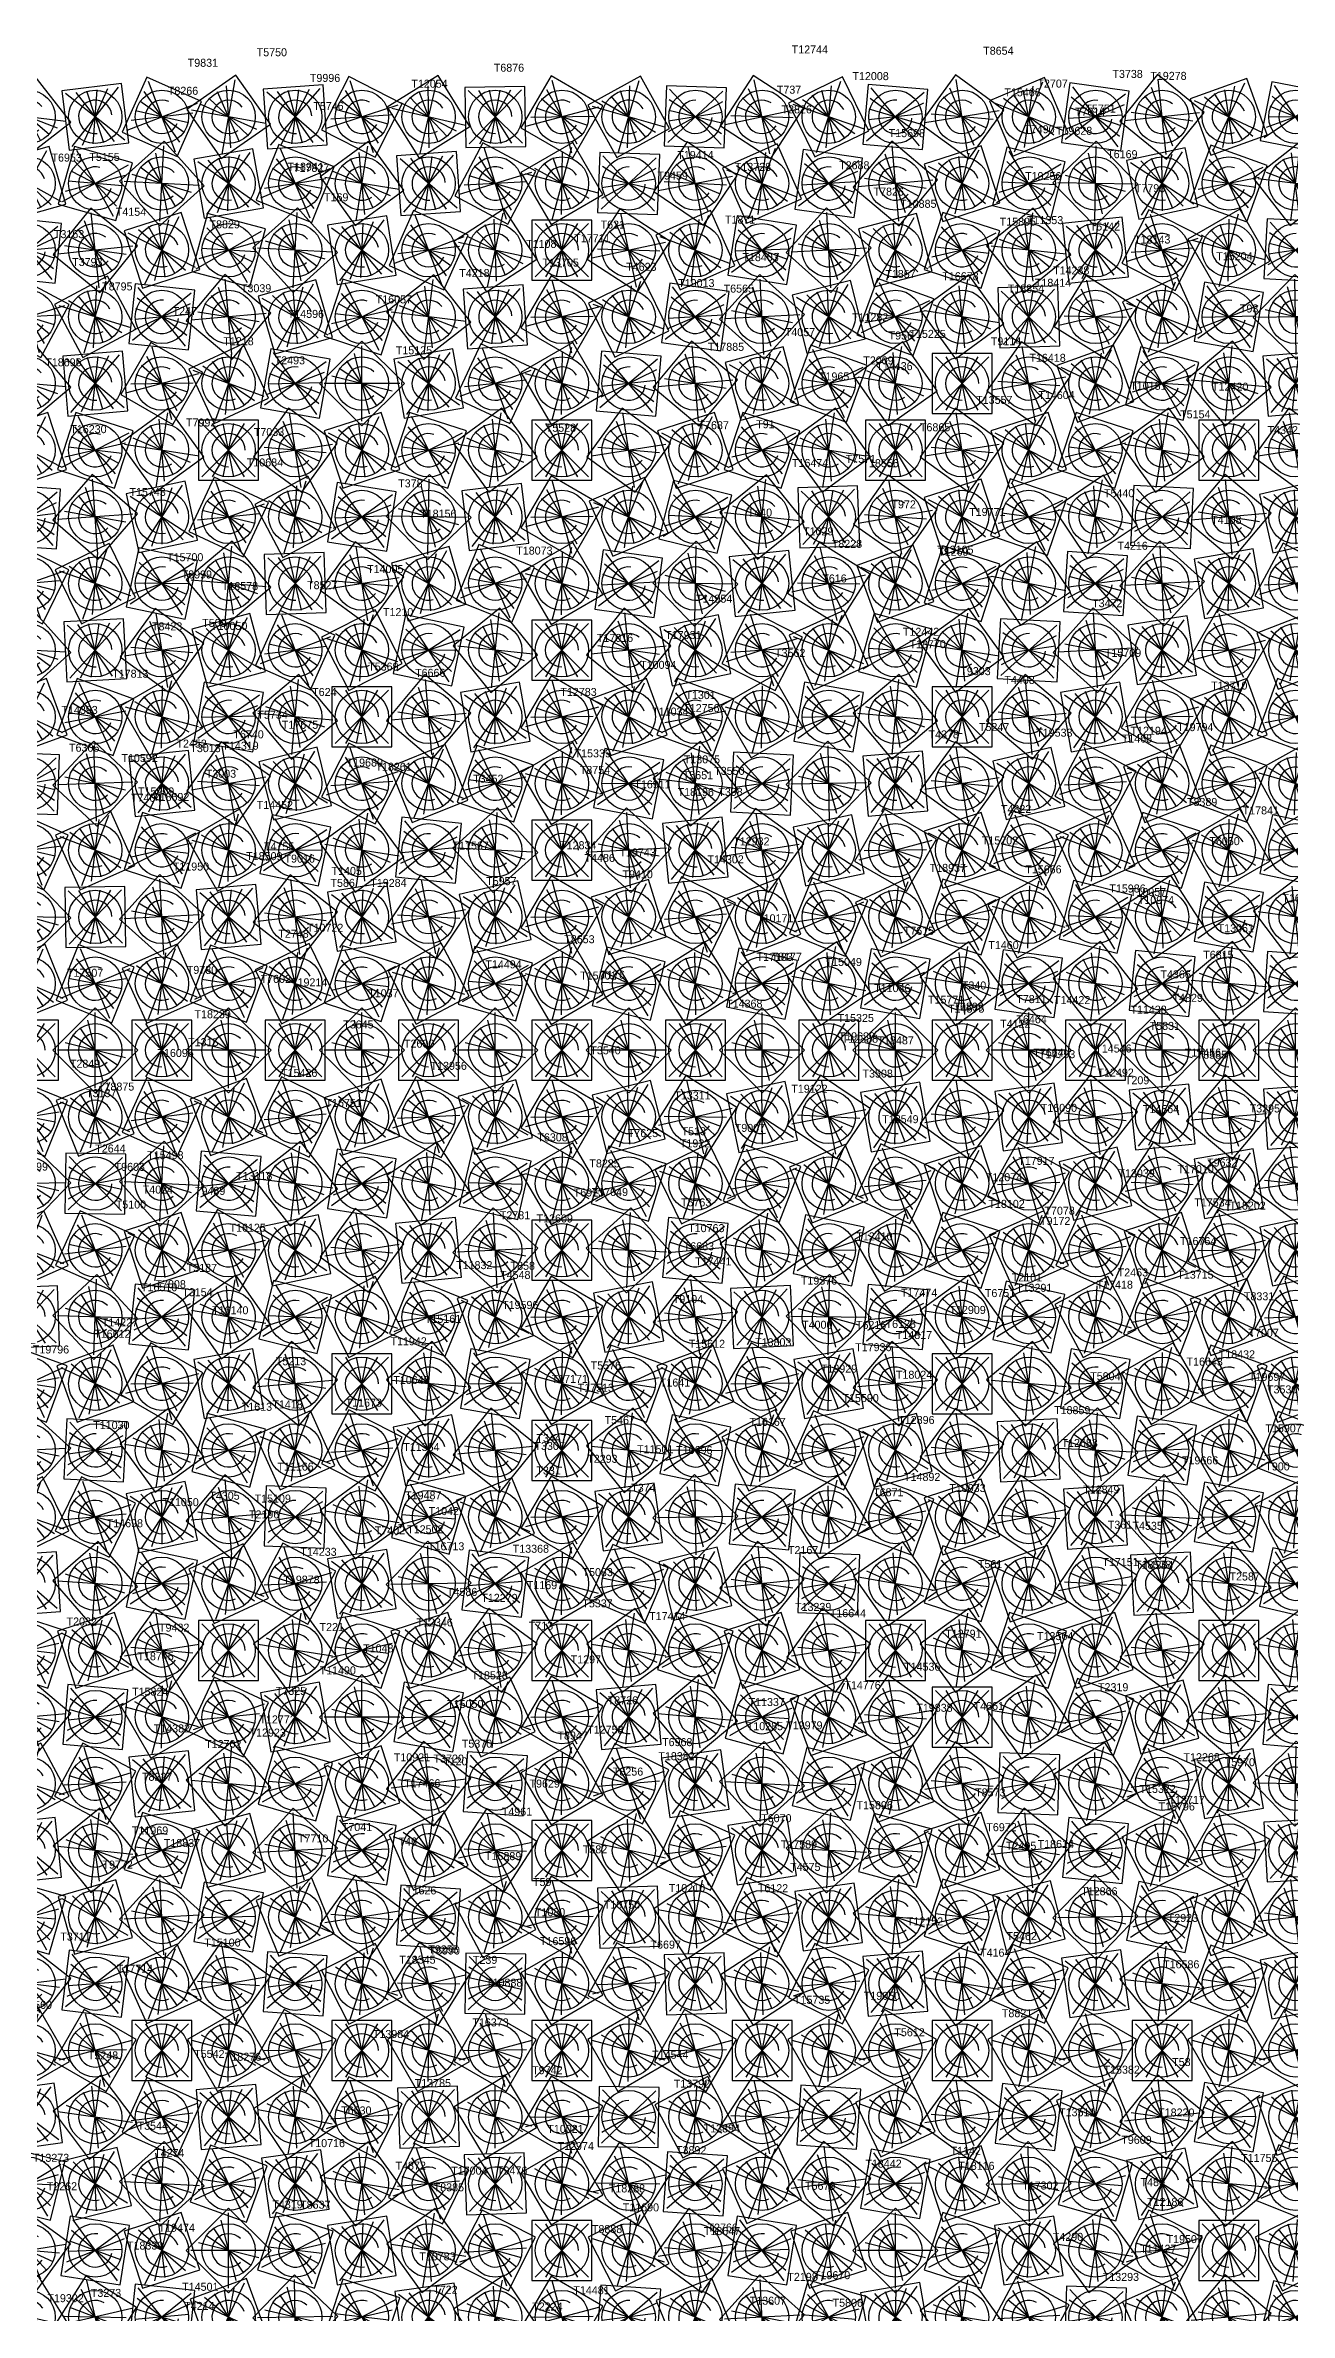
# Model space of a CAD drawing. Header units: metres. Extents: x -45 to 15052, y -45 to 15012.
# Drawn here: x 11225 to 13091, y 11607 to 15007 of the extents above; entities that cross this region are included whole.
import ezdxf

# ---------------------------------------------------------------- set-up
doc = ezdxf.new("R2010")
doc.units = ezdxf.units.M
for name, color, linetype in [('L0', 1, 'Continuous'), ('L1', 2, 'Continuous'), ('L10', 4, 'Continuous'), ('L11', 5, 'Continuous'), ('L2', 3, 'Continuous'), ('L3', 4, 'Continuous'), ('L4', 5, 'Continuous'), ('L5', 6, 'Continuous'), ('L6', 7, 'Continuous'), ('L7', 1, 'Continuous'), ('L8', 2, 'Continuous'), ('L9', 3, 'Continuous')]:
    doc.layers.add(name, color=color, linetype=linetype)

# ---------------------------------------------------------------- blocks, each defined once
blk = doc.blocks.new('CELL')
for p, q in [((-40, -40), (40, 40)), ((40, -40), (-40, 40)), ((-24, -40), (24, 40)), ((24, -40), (-24, 40)), ((-8, -40), (8, 40)), ((8, -40), (-8, 40))]:
    blk.add_line(p, q)
blk.add_lwpolyline([(-45, -45), (45, -45), (45, 45), (-45, 45)], close=True)
blk.add_circle((0, 0), 40)
blk.add_arc((0, 0), 25, 0, 270)

msp = doc.modelspace()

# ---------------------------------------------------------------- block references
at = {"layer": 'L0'}
for p, rotation in [((11500, 14900), 35), ((12700, 14900), 23), ((12800, 14800), 43.99999999999999), ((11600, 14800), 68), ((12900, 14700), 63), ((11700, 14700), 9), ((11800, 14600), 38), ((13000, 14600), 80), ((11900, 14500), 65), ((13100, 14500), 5), ((12100, 14300), 23), ((12200, 14200), 43.99999999999999), ((12300, 14100), 63), ((11200, 14000), 20), ((12400, 14000), 80), ((11300, 13900), 47), ((12500, 13900), 5), ((11400, 13800), 72), ((12600, 13800), 18), ((11500, 13700), 5), ((12700, 13700), 29), ((11600, 13600), 26), ((12800, 13600), 38), ((11700, 13500), 45), ((12900, 13500), 45), ((11800, 13400), 62), ((13000, 13400), 50), ((11900, 13300), 77.00000000000001), ((13100, 13300), 53), ((12100, 13100), 11), ((12200, 13000), 20), ((12300, 12900), 27), ((11200, 12800), 26), ((12400, 12800), 32), ((11300, 12700), 41), ((12500, 12700), 35), ((11400, 12600), 54), ((12600, 12600), 36), ((11500, 12500), 65), ((12700, 12500), 35), ((11600, 12400), 74), ((12800, 12400), 32), ((11700, 12300), 81), ((12900, 12300), 27), ((11800, 12200), 86.00000000000001), ((13000, 12200), 20), ((11900, 12100), 89), ((13100, 12100), 11), ((12100, 11900), 89), ((12200, 11800), 86.00000000000001), ((12300, 11700), 81), ((11200, 11600), 32), ((12400, 11600), 74)]:
    msp.add_blockref('CELL', p, dxfattribs=dict(at, rotation=rotation))
for p in [(12000, 14400), (12000, 13200), (12000, 12000)]:
    msp.add_blockref('CELL', p, dxfattribs=at)
at = {"layer": 'L1'}
for p, rotation in [((11600, 14900), 4), ((12800, 14900), 82), ((11700, 14800), 36), ((12900, 14800), 12), ((11800, 14700), 66), ((13000, 14700), 30), ((13100, 14600), 46), ((11900, 14600), 4), ((12000, 14500), 30), ((12100, 14400), 54), ((12200, 14300), 76), ((12300, 14200), 6), ((11200, 14100), 42), ((12400, 14100), 24), ((11300, 14000), 70), ((12500, 14000), 40), ((11400, 13900), 6), ((12600, 13900), 54), ((11500, 13800), 30), ((12700, 13800), 66), ((11600, 13700), 52.00000000000001), ((12800, 13700), 76), ((11700, 13600), 72), ((12900, 13600), 84), ((11900, 13400), 16), ((13100, 13400), 4), ((12000, 13300), 30), ((12100, 13200), 42), ((12200, 13100), 52.00000000000001), ((12300, 13000), 59.99999999999999), ((11200, 12900), 48), ((12400, 12900), 66), ((11300, 12800), 64), ((12500, 12800), 70), ((11400, 12700), 78), ((12600, 12700), 72), ((12700, 12600), 72), ((11600, 12500), 10), ((12800, 12500), 70), ((11700, 12400), 18), ((12900, 12400), 66), ((11800, 12300), 24), ((13000, 12300), 59.99999999999999), ((11900, 12200), 28), ((13100, 12200), 52.00000000000001), ((12000, 12100), 30), ((12100, 12000), 30), ((12200, 11900), 28), ((12300, 11800), 24), ((11200, 11700), 54), ((12400, 11700), 18), ((11300, 11600), 58), ((12500, 11600), 10)]:
    msp.add_blockref('CELL', p, dxfattribs=dict(at, rotation=rotation))
for p in [(11800, 13500), (13000, 13500), (11500, 12600)]:
    msp.add_blockref('CELL', p, dxfattribs=at)
at = {"layer": 'L10'}
for p, rotation in [((11300, 14900), 7), ((12500, 14900), 85), ((11400, 14800), 42), ((12600, 14800), 18), ((12700, 14700), 39), ((11500, 14700), 75.00000000000001), ((12800, 14600), 58), ((11600, 14600), 16), ((11700, 14500), 45), ((12900, 14500), 75.00000000000001), ((11800, 14400), 72), ((13100, 14300), 13), ((11900, 14300), 7), ((12000, 14200), 30), ((12100, 14100), 51), ((12200, 14000), 70), ((12300, 13900), 87), ((11200, 13800), 66), ((12400, 13800), 12), ((11300, 13700), 1), ((12500, 13700), 25), ((11400, 13600), 24), ((12600, 13600), 36), ((11500, 13500), 45), ((12700, 13500), 45), ((11600, 13400), 64), ((12800, 13400), 52.00000000000001), ((11700, 13300), 81), ((12900, 13300), 57.00000000000001), ((11800, 13200), 6), ((13000, 13200), 59.99999999999999), ((13100, 13100), 61), ((11900, 13100), 19), ((12000, 13000), 30), ((12100, 12900), 39), ((12200, 12800), 46), ((12300, 12700), 51), ((11200, 12600), 72), ((12400, 12600), 54), ((11300, 12500), 85), ((12500, 12500), 55), ((11400, 12400), 6), ((12600, 12400), 54), ((11500, 12300), 15), ((12700, 12300), 51), ((11600, 12200), 22), ((12800, 12200), 46), ((11700, 12100), 27), ((12900, 12100), 39), ((11800, 12000), 30), ((13000, 12000), 30), ((11900, 11900), 31), ((13100, 11900), 19), ((12000, 11800), 30), ((12100, 11700), 27), ((12200, 11600), 22)]:
    msp.add_blockref('CELL', p, dxfattribs=dict(at, rotation=rotation))
msp.add_blockref('CELL', (13000, 14400), dxfattribs=at)
at = {"layer": 'L11'}
for p, rotation in [((12600, 14900), 54), ((11400, 14900), 66), ((11500, 14800), 10), ((12700, 14800), 76), ((11600, 14700), 42), ((12800, 14700), 6), ((11700, 14600), 72), ((12900, 14600), 24), ((13000, 14500), 40), ((11800, 14500), 10), ((11900, 14400), 36), ((13100, 14400), 54), ((12000, 14300), 59.99999999999999), ((12100, 14200), 82), ((12200, 14100), 12), ((12300, 14000), 30), ((11200, 13900), 87.99999999999999), ((12400, 13900), 46), ((11300, 13800), 24), ((12500, 13800), 59.99999999999999), ((11400, 13700), 48), ((12600, 13700), 72), ((11500, 13600), 70), ((12700, 13600), 82), ((11700, 13400), 18), ((12900, 13400), 6), ((11800, 13300), 34), ((13000, 13300), 10), ((11900, 13200), 48), ((13100, 13200), 12), ((12000, 13100), 59.99999999999999), ((12100, 13000), 70), ((12200, 12900), 78), ((12300, 12800), 84), ((11200, 12700), 4), ((12400, 12700), 87.99999999999999), ((11300, 12600), 18), ((11400, 12500), 30), ((11500, 12400), 40), ((12700, 12400), 87.99999999999999), ((11600, 12300), 48), ((12800, 12300), 84), ((11700, 12200), 54), ((12900, 12200), 78), ((11800, 12100), 58), ((13000, 12100), 70), ((11900, 12000), 59.99999999999999), ((13100, 12000), 59.99999999999999), ((12000, 11900), 59.99999999999999), ((12100, 11800), 58), ((12200, 11700), 54), ((12300, 11600), 48)]:
    msp.add_blockref('CELL', p, dxfattribs=dict(at, rotation=rotation))
for p in [(11600, 13500), (12800, 13500), (12500, 12600), (12600, 12500)]:
    msp.add_blockref('CELL', p, dxfattribs=at)
at = {"layer": 'L2'}
for p, rotation in [((12900, 14900), 51), ((11700, 14900), 63), ((11800, 14800), 4), ((13000, 14800), 70), ((11900, 14700), 33), ((13100, 14700), 87), ((12000, 14600), 59.99999999999999), ((12100, 14500), 85), ((12200, 14400), 18), ((12300, 14300), 39), ((11200, 14200), 64), ((12400, 14200), 58), ((11300, 14100), 3), ((12500, 14100), 75.00000000000001), ((11400, 14000), 30), ((11500, 13900), 55), ((12700, 13900), 13), ((11600, 13800), 78), ((12800, 13800), 24), ((11700, 13700), 9), ((12900, 13700), 33), ((11800, 13600), 28), ((13000, 13600), 40), ((11900, 13500), 45), ((13100, 13500), 45), ((12000, 13400), 59.99999999999999), ((12100, 13300), 73), ((12200, 13200), 84), ((12300, 13100), 3), ((11200, 13000), 70), ((12400, 13000), 10), ((11300, 12900), 87), ((12500, 12900), 15), ((12600, 12800), 18), ((11400, 12800), 12), ((11500, 12700), 25), ((12700, 12700), 19), ((11600, 12600), 36), ((12800, 12600), 18), ((11700, 12500), 45), ((12900, 12500), 15), ((11800, 12400), 52.00000000000001), ((13000, 12400), 10), ((11900, 12300), 57.00000000000001), ((13100, 12300), 3), ((12000, 12200), 59.99999999999999), ((12100, 12100), 61), ((12200, 12000), 59.99999999999999), ((12300, 11900), 57.00000000000001), ((11200, 11800), 76), ((12400, 11800), 52.00000000000001), ((11300, 11700), 81), ((12500, 11700), 45), ((11400, 11600), 84), ((12600, 11600), 36)]:
    msp.add_blockref('CELL', p, dxfattribs=dict(at, rotation=rotation))
msp.add_blockref('CELL', (12600, 14000), dxfattribs=at)
at = {"layer": 'L3'}
for p, rotation in [((11800, 14900), 32), ((13000, 14900), 20), ((11900, 14800), 62), ((13100, 14800), 38), ((12100, 14600), 26), ((12200, 14500), 50), ((12300, 14400), 72), ((11200, 14300), 86.00000000000001), ((12400, 14300), 2), ((11300, 14200), 26), ((12500, 14200), 20), ((11400, 14100), 54), ((12600, 14100), 36), ((11500, 14000), 80), ((12700, 14000), 50), ((11600, 13900), 14), ((12800, 13900), 62), ((11700, 13800), 36), ((12900, 13800), 72), ((11800, 13700), 56), ((13000, 13700), 80), ((11900, 13600), 74), ((13100, 13600), 86.00000000000001), ((12100, 13400), 14), ((12200, 13300), 26), ((12300, 13200), 36), ((12400, 13100), 43.99999999999999), ((11200, 13100), 2), ((12500, 13000), 50), ((11300, 13000), 20), ((11400, 12900), 36), ((12600, 12900), 54), ((11500, 12800), 50), ((12700, 12800), 56), ((11600, 12700), 62), ((12800, 12700), 56), ((11700, 12600), 72), ((12900, 12600), 54), ((11800, 12500), 80), ((13000, 12500), 50), ((11900, 12400), 86.00000000000001), ((13100, 12400), 43.99999999999999), ((12100, 12200), 2), ((12200, 12100), 2), ((11200, 11900), 8), ((12400, 11900), 86.00000000000001), ((11300, 11800), 14), ((12500, 11800), 80), ((11400, 11700), 18), ((12600, 11700), 72), ((11500, 11600), 20), ((12700, 11600), 62)]:
    msp.add_blockref('CELL', p, dxfattribs=dict(at, rotation=rotation))
for p in [(12000, 14700), (12000, 13500), (12000, 12300), (12300, 12000)]:
    msp.add_blockref('CELL', p, dxfattribs=at)
at = {"layer": 'L4'}
for p, rotation in [((11900, 14900), 1), ((13100, 14900), 79), ((12000, 14800), 30), ((12100, 14700), 57.00000000000001), ((12200, 14600), 82), ((12300, 14500), 15), ((11200, 14400), 18), ((12400, 14400), 36), ((11300, 14300), 49), ((12500, 14300), 55), ((11400, 14200), 78), ((12600, 14200), 72), ((11500, 14100), 15), ((12700, 14100), 87), ((11600, 14000), 40), ((12800, 14000), 10), ((11700, 13900), 63), ((12900, 13900), 21), ((11800, 13800), 84), ((13000, 13800), 30), ((11900, 13700), 13), ((13100, 13700), 37), ((12000, 13600), 30), ((12100, 13500), 45), ((12200, 13400), 58), ((12300, 13300), 68.99999999999999), ((11200, 13200), 24), ((12400, 13200), 78), ((11300, 13100), 43.00000000000001), ((12500, 13100), 85), ((11400, 13000), 59.99999999999999), ((11500, 12900), 75.00000000000001), ((12700, 12900), 3), ((11600, 12800), 87.99999999999999), ((12800, 12800), 4), ((11700, 12700), 9), ((12900, 12700), 3), ((11800, 12600), 18), ((11900, 12500), 25), ((13100, 12500), 85), ((12000, 12400), 30), ((12100, 12300), 33), ((12200, 12200), 34), ((12300, 12100), 33), ((11200, 12000), 30), ((12400, 12000), 30), ((11300, 11900), 37), ((12500, 11900), 25), ((11400, 11800), 42), ((12600, 11800), 18), ((11500, 11700), 45), ((12700, 11700), 9), ((11600, 11600), 46), ((12800, 11600), 87.99999999999999)]:
    msp.add_blockref('CELL', p, dxfattribs=dict(at, rotation=rotation))
for p in [(12600, 13000), (13000, 12600)]:
    msp.add_blockref('CELL', p, dxfattribs=at)
at = {"layer": 'L5'}
for p, rotation in [((12000, 14900), 59.99999999999999), ((12100, 14800), 87.99999999999999), ((12200, 14700), 24), ((12300, 14600), 48), ((11200, 14500), 40), ((12400, 14500), 70), ((11300, 14400), 72), ((11400, 14300), 12), ((12600, 14300), 18), ((11500, 14200), 40), ((12700, 14200), 34), ((11600, 14100), 66), ((12800, 14100), 48), ((12900, 14000), 59.99999999999999), ((11800, 13900), 22), ((13000, 13900), 70), ((11900, 13800), 42), ((13100, 13800), 78), ((12000, 13700), 59.99999999999999), ((12100, 13600), 76), ((12300, 13400), 12), ((11200, 13300), 46), ((12400, 13300), 22), ((11300, 13200), 66), ((12500, 13200), 30), ((12600, 13100), 36), ((11400, 13100), 84), ((12700, 13000), 40), ((11500, 13000), 10), ((11600, 12900), 24), ((12800, 12900), 42), ((11700, 12800), 36), ((12900, 12800), 42), ((11800, 12700), 46), ((13000, 12700), 40), ((11900, 12600), 54), ((13100, 12600), 36), ((12000, 12500), 59.99999999999999), ((12100, 12400), 64), ((12200, 12300), 66), ((12300, 12200), 66), ((11200, 12100), 52.00000000000001), ((12400, 12100), 64), ((11300, 12000), 59.99999999999999), ((12500, 12000), 59.99999999999999), ((11400, 11900), 66), ((12600, 11900), 54), ((11500, 11800), 70), ((12700, 11800), 46), ((11600, 11700), 72), ((12800, 11700), 36), ((11700, 11600), 72), ((12900, 11600), 24)]:
    msp.add_blockref('CELL', p, dxfattribs=dict(at, rotation=rotation))
for p in [(12500, 14400), (11700, 14000), (12200, 13500)]:
    msp.add_blockref('CELL', p, dxfattribs=at)
at = {"layer": 'L6'}
for p, rotation in [((12100, 14900), 29), ((12200, 14800), 56), ((12300, 14700), 81), ((11200, 14600), 62), ((12400, 14600), 14), ((12500, 14500), 35), ((11300, 14500), 5), ((11400, 14400), 36), ((12600, 14400), 54), ((11500, 14300), 65), ((12700, 14300), 71), ((11600, 14200), 2), ((12800, 14200), 86.00000000000001), ((11700, 14100), 27), ((12900, 14100), 9), ((11800, 14000), 50), ((13000, 14000), 20), ((11900, 13900), 71), ((13100, 13900), 29), ((12100, 13700), 17), ((12200, 13600), 32), ((12300, 13500), 45), ((11200, 13400), 68), ((12400, 13400), 56), ((11300, 13300), 89), ((12500, 13300), 65), ((11400, 13200), 18), ((12600, 13200), 72), ((11500, 13100), 35), ((12700, 13100), 77.00000000000001), ((11600, 13000), 50), ((12800, 13000), 80), ((11700, 12900), 63), ((12900, 12900), 81), ((11800, 12800), 74), ((13000, 12800), 80), ((13100, 12700), 77.00000000000001), ((11900, 12700), 83.00000000000001), ((12100, 12500), 5), ((12200, 12400), 8), ((12300, 12300), 9), ((11200, 12200), 74), ((12400, 12200), 8), ((11300, 12100), 83.00000000000001), ((12500, 12100), 5), ((11500, 11900), 5), ((12700, 11900), 83.00000000000001), ((11600, 11800), 8), ((12800, 11800), 74), ((11700, 11700), 9), ((12900, 11700), 63), ((11800, 11600), 8), ((13000, 11600), 50)]:
    msp.add_blockref('CELL', p, dxfattribs=dict(at, rotation=rotation))
for p in [(12000, 13800), (12000, 12600), (11400, 12000), (12600, 12000)]:
    msp.add_blockref('CELL', p, dxfattribs=at)
at = {"layer": 'L7'}
for p, rotation in [((12200, 14900), 87.99999999999999), ((12300, 14800), 24), ((12400, 14700), 48), ((11200, 14700), 84), ((11300, 14600), 28), ((12500, 14600), 70), ((11400, 14500), 59.99999999999999), ((12700, 14400), 18), ((11600, 14300), 28), ((12800, 14300), 34), ((11700, 14200), 54), ((12900, 14200), 48), ((11800, 14100), 78), ((13000, 14100), 59.99999999999999), ((11900, 14000), 10), ((13100, 14000), 70), ((12000, 13900), 30), ((12100, 13800), 48), ((12200, 13700), 64), ((12300, 13600), 78), ((11300, 13400), 22), ((12500, 13400), 10), ((11400, 13300), 42), ((12600, 13300), 18), ((11500, 13200), 59.99999999999999), ((12700, 13200), 24), ((12800, 13100), 28), ((11600, 13100), 76), ((12900, 13000), 30), ((13000, 12900), 30), ((11800, 12900), 12), ((11900, 12800), 22), ((13100, 12800), 28), ((12000, 12700), 30), ((12100, 12600), 36), ((12200, 12500), 40), ((12300, 12400), 42), ((11200, 12300), 6), ((12400, 12300), 42), ((11300, 12200), 16), ((12500, 12200), 40), ((11400, 12100), 24), ((12600, 12100), 36), ((11500, 12000), 30), ((12700, 12000), 30), ((11600, 11900), 34), ((12800, 11900), 22), ((11700, 11800), 36), ((12900, 11800), 12), ((11800, 11700), 36), ((11900, 11600), 34), ((13100, 11600), 76)]:
    msp.add_blockref('CELL', p, dxfattribs=dict(at, rotation=rotation))
for p in [(12600, 14500), (11500, 14400), (11200, 13500), (12400, 13500), (11700, 13000), (13000, 11700)]:
    msp.add_blockref('CELL', p, dxfattribs=at)
at = {"layer": 'L8'}
for p, rotation in [((12300, 14900), 57.00000000000001), ((11200, 14800), 16), ((12400, 14800), 82), ((11300, 14700), 51), ((12500, 14700), 15), ((12600, 14600), 36), ((11400, 14600), 84), ((11500, 14500), 25), ((12700, 14500), 55), ((11600, 14400), 54), ((12800, 14400), 72), ((11700, 14300), 81), ((12900, 14300), 87), ((11800, 14200), 16), ((13000, 14200), 10), ((11900, 14100), 39), ((13100, 14100), 21), ((12000, 14000), 59.99999999999999), ((12100, 13900), 79), ((12200, 13800), 6), ((12300, 13700), 21), ((11200, 13600), 22), ((12400, 13600), 34), ((11300, 13500), 45), ((12500, 13500), 45), ((11400, 13400), 66), ((12600, 13400), 54), ((11500, 13300), 85), ((12700, 13300), 61), ((11600, 13200), 12), ((12800, 13200), 66), ((11700, 13100), 27), ((12900, 13100), 68.99999999999999), ((11800, 13000), 40), ((13000, 13000), 70), ((11900, 12900), 51), ((13100, 12900), 68.99999999999999), ((12000, 12800), 59.99999999999999), ((12100, 12700), 67.00000000000001), ((12200, 12600), 72), ((12300, 12500), 75.00000000000001), ((11200, 12400), 28), ((12400, 12400), 76), ((11300, 12300), 39), ((12500, 12300), 75.00000000000001), ((11400, 12200), 48), ((12600, 12200), 72), ((11500, 12100), 55), ((12700, 12100), 67.00000000000001), ((11600, 12000), 59.99999999999999), ((12800, 12000), 59.99999999999999), ((11700, 11900), 63), ((12900, 11900), 51), ((11800, 11800), 64), ((13000, 11800), 40), ((11900, 11700), 63), ((13100, 11700), 27), ((12000, 11600), 59.99999999999999)]:
    msp.add_blockref('CELL', p, dxfattribs=dict(at, rotation=rotation))
at = {"layer": 'L9'}
for p, rotation in [((11200, 14900), 38), ((12400, 14900), 26), ((12500, 14800), 50), ((11300, 14800), 74), ((11400, 14700), 18), ((12600, 14700), 72), ((11500, 14600), 50), ((12700, 14600), 2), ((12800, 14500), 20), ((11600, 14500), 80), ((11700, 14400), 18), ((12900, 14400), 36), ((11800, 14300), 43.99999999999999), ((13000, 14300), 50), ((11900, 14200), 68), ((13100, 14200), 62), ((12100, 14000), 20), ((12200, 13900), 38), ((12300, 13800), 54), ((11200, 13700), 43.99999999999999), ((12400, 13700), 68), ((11300, 13600), 68), ((12500, 13600), 80), ((11500, 13400), 20), ((12700, 13400), 8), ((11600, 13300), 38), ((12800, 13300), 14), ((11700, 13200), 54), ((12900, 13200), 18), ((11800, 13100), 68), ((13000, 13100), 20), ((11900, 13000), 80), ((13100, 13000), 20), ((12100, 12800), 8), ((12200, 12700), 14), ((12300, 12600), 18), ((11200, 12500), 50), ((12400, 12500), 20), ((11300, 12400), 62), ((12500, 12400), 20), ((11400, 12300), 72), ((12600, 12300), 18), ((11500, 12200), 80), ((12700, 12200), 14), ((11600, 12100), 86.00000000000001), ((12800, 12100), 8), ((11800, 11900), 2), ((13000, 11900), 80), ((11900, 11800), 2), ((13100, 11800), 68), ((12100, 11600), 86.00000000000001)]:
    msp.add_blockref('CELL', p, dxfattribs=dict(at, rotation=rotation))
for p in [(12000, 14100), (11400, 13500), (12600, 13500), (12000, 12900), (11700, 12000), (12900, 12000), (12000, 11700)]:
    msp.add_blockref('CELL', p, dxfattribs=at)

# ---------------------------------------------------------------- texts
at = {"layer": 'L3'}
for s, p in [('T5750', (11542.1, 14990.9)), ('T12744', (12344.5, 14995.1)), ('T8654', (12631.7, 14993.2)), ('T9831', (11438.7, 14975.1)), ('T9996', (11621.9, 14952.4)), ('T6876', (11897.7, 14967.7)), ('T12008', (12435.6, 14955.1)), ('T3738', (12825.5, 14958.4)), ('T19278', (12882.3, 14955.5)), ('T8266', (11408.9, 14933.1)), ('T12054', (11774.1, 14943.7)), ('T737', (12322.2, 14934.8)), ('T15466', (12663.5, 14930.8)), ('T2707', (12713, 14943.9)), ('T5746', (11627, 14910.3)), ('T3826', (12329.3, 14905.2)), ('T7814', (12769.3, 14901.7)), ('T5751', (12784.9, 14906.4)), ('T15698', (12489.9, 14869.6)), ('T7490', (12693.3, 14875.4)), ('T19628', (12740.8, 14873.1)), ('T6953', (11234.4, 14832.9)), ('T5155', (11291.2, 14834)), ('T18941', (11588.4, 14819.1)), ('T17827', (11596.6, 14817.5)), ('T19414', (12172.9, 14836.8)), ('T13728', (12259.2, 14819)), ('T2688', (12415.6, 14821.4)), ('T6169', (12817.6, 14838)), ('T9459', (12143.2, 14806)), ('T7826', (12467.3, 14781.9)), ('T19256', (12694.5, 14805.2)), ('T7793', (12859.1, 14787)), ('T4154', (11330.8, 14751.6)), ('T169', (11643.1, 14773.4)), ('T10885', (12507.2, 14763.6)), ('T3163', (11238, 14718.1)), ('T8829', (11471.4, 14732.8)), ('T621', (12057.9, 14732.4)), ('T1871', (12244.4, 14740)), ('T15895', (12656.4, 14736.8)), ('T11353', (12697.3, 14739.1)), ('T5142', (12791.5, 14729.5)), ('T1108', (11946.2, 14703.5)), ('T17711', (12018.3, 14711.9)), ('T18403', (12270.6, 14683.6)), ('T13143', (12858, 14710)), ('T15204', (12981.2, 14685)), ('T3793', (11265.4, 14676.3)), ('T4218', (11845.9, 14659.7)), ('T13705', (11970.9, 14675.5)), ('T4623', (12096.3, 14669.1)), ('T19013', (12174.3, 14644.7)), ('T1857', (12484.9, 14658.4)), ('T16678', (12570.4, 14655)), ('T18414', (12709.2, 14645.1)), ('T14238', (12736.5, 14663.7)), ('T8795', (11310.4, 14639.7)), ('T3039', (11518.5, 14637)), ('T16057', (11720.6, 14620.2)), ('T6565', (12242.4, 14636.4)), ('T18854', (12668.6, 14636.5)), ('T247', (11416, 14602.8)), ('T14596', (11588.7, 14598.5)), ('T11282', (12434.9, 14593.4)), ('T93', (13016.7, 14606.6)), ('T1218', (11492.1, 14557.5)), ('T15125', (11750.8, 14543.9)), ('T17885', (12218.7, 14549.1)), ('T4057', (12334.1, 14571.1)), ('T956', (12489.8, 14566.1)), ('T15225', (12521.1, 14568.5)), ('T9114', (12643.2, 14557.4)), ('T18696', (11225.1, 14525.9)), ('T2493', (11569.1, 14528.8)), ('T2009', (12451.8, 14528.7)), ('T14436', (12471.4, 14520.1)), ('T16418', (12701, 14532.6)), ('T1965', (12385.4, 14504.7)), ('T14604', (12714.4, 14476.8)), ('T10181', (12852.2, 14490.7)), ('T12420', (12974.9, 14489.3)), ('T13557', (12621.2, 14469.5)), ('T5154', (12927, 14447.9)), ('T16230', (11262.6, 14425.6)), ('T7992', (11436.1, 14435.6)), ('T7033', (11537.9, 14421.3)), ('T5528', (11975.6, 14427.7)), ('T7687', (12204.8, 14431.5)), ('T91', (12291.2, 14433)), ('T6865', (12536.8, 14428.5)), ('T4342', (13058.2, 14424.3)), ('T10684', (11527.3, 14375.7)), ('T16474', (12344.9, 14374.9)), ('T7571', (12425.5, 14381.1)), ('T18556', (12450.6, 14374.6)), ('T378', (11754.3, 14344.4)), ('T15743', (11351.3, 14331.4)), ('T972', (12494.1, 14312.8)), ('T5440', (12812.8, 14329.5)), ('T18156', (11787.3, 14298.9)), ('T440', (12278.5, 14300.5)), ('T1029', (12361.6, 14272.3)), ('T19771', (12610.6, 14301.4)), ('T4108', (12973.6, 14289.6)), ('T18073', (11931.4, 14243.5)), ('T8228', (12404.6, 14253.6)), ('T13105', (12562.8, 14244.8)), ('T1269', (12564.2, 14241.8)), ('T4216', (12833, 14250.7)), ('T15700', (11407.7, 14233.6)), ('T8999', (11429.6, 14207.7)), ('T14005', (11707.7, 14215.8)), ('T16578', (11489.8, 14190.3)), ('T8527', (11617.7, 14191.6)), ('T14954', (12201, 14171.4)), ('T616', (12390.4, 14201.7)), ('T5097', (11460.4, 14135)), ('T1210', (11731.5, 14151.3)), ('T3472', (12795, 14164.6)), ('T8423', (11385.1, 14129.8)), ('T10050', (11473.7, 14130.5)), ('T17016', (12052.3, 14112.5)), ('T17931', (12154.8, 14116.8)), ('T12442', (12511.3, 14121.7)), ('T18770', (12521.1, 14103.1)), ('T5369', (11709.4, 14069.5)), ('T10094', (12117.2, 14072.1)), ('T3562', (12319.5, 14090.1)), ('T15709', (12814.2, 14090.1)), ('T17813', (11325.4, 14058.8)), ('T6666', (11779.7, 14060.1)), ('T9303', (12597.4, 14062.7)), ('T4408', (12663.5, 14049.5)), ('T13710', (12973.5, 14041)), ('T14393', (11249.3, 14004.5)), ('T624', (11625.3, 14031.4)), ('T12783', (11997.6, 14031.5)), ('T11034', (12135.3, 14002.1)), ('T12756', (12181.8, 14007.3)), ('T1301', (12185.1, 14026.8)), ('T6740', (11507.2, 13967.9)), ('T5734', (11543.2, 13997.3)), ('T17675', (11579.9, 13982.2)), ('T4378', (12549.7, 13967.8)), ('T5247', (12625.3, 13978.8)), ('T19533', (12711.2, 13970.4)), ('T12194', (12852.7, 13973.3)), ('T19794', (12922.5, 13978.7)), ('T6305', (11260.7, 13947.8)), ('T10592', (11339.3, 13932.4)), ('T2452', (11421.8, 13954)), ('T3018', (11442.6, 13947.2)), ('T14319', (11490.7, 13950.8)), ('T15339', (12018.9, 13939.4)), ('T13075', (12182.6, 13930.4)), ('T1468', (12839.5, 13961.6)), ('T3003', (11465.8, 13908.8)), ('T19680', (11677, 13925.6)), ('T18261', (11720.2, 13919.2)), ('T3452', (11866.7, 13901.4)), ('T8754', (12026.7, 13914.5)), ('T5651', (12181.1, 13906.6)), ('T3550', (12228.3, 13913.1)), ('T7404', (11353.7, 13872.7)), ('T15909', (11364.1, 13882.3)), ('T18692', (11386.7, 13874)), ('T16911', (12108.5, 13892.8)), ('T18196', (12173.4, 13881.3)), ('T398', (12234.4, 13881.6)), ('T8389', (12937.3, 13866.4)), ('T14452', (11542.2, 13862)), ('T4822', (12658.3, 13855.9)), ('T17841', (13020.8, 13853.8)), ('T4755', (11553.1, 13799.8)), ('T11567', (11835.9, 13801.1)), ('T12834', (11997.2, 13801.6)), ('T12932', (12256.8, 13807.3)), ('T15202', (12629.7, 13808.7)), ('T6050', (12970.9, 13807.7)), ('T11950', (11416.3, 13769.6)), ('T18509', (11526.4, 13785.2)), ('T9016', (11583.9, 13781.5)), ('T1405', (11654.4, 13763.1)), ('T4486', (12033.8, 13782.5)), ('T19743', (12086.2, 13790.7)), ('T14302', (12218.2, 13780.4)), ('T18937', (12551.4, 13767.6)), ('T15666', (12694.8, 13765.4)), ('T586', (11652.8, 13745.1)), ('T19284', (11712.5, 13745.1)), ('T5957', (11886.3, 13747.7)), ('T9410', (12090.7, 13758)), ('T15986', (12820.9, 13736.7)), ('T10057', (12851.7, 13731.4)), ('T10974', (12863.6, 13719.4)), ('T16227', (13080.3, 13722.1)), ('T2748', (11574.6, 13668.8)), ('T10722', (11617.6, 13677.8)), ('T8653', (12003.4, 13660.6)), ('T10171', (12292.6, 13692)), ('T7615', (12512.5, 13673.3)), ('T13061', (12983.3, 13677.1)), ('T17183', (12291.7, 13634.1)), ('T8177', (12314.3, 13634.4)), ('T15049', (12395.3, 13626.5)), ('T1460', (12639.4, 13651.8)), ('T6815', (12961.7, 13637.3)), ('T17507', (11257.6, 13610.3)), ('T9780', (11437.3, 13614.6)), ('T7602', (11548, 13601.1)), ('T19214', (11593.6, 13595.9)), ('T14494', (11885.1, 13622.9)), ('T15701', (12027.3, 13606.1)), ('T176', (12057.8, 13607.3)), ('T340', (12599.7, 13591.3)), ('T4366', (12897.5, 13607.9)), ('T1037', (11709.4, 13579.5)), ('T14368', (12246.2, 13564)), ('T11046', (12468.2, 13587.3)), ('T15771', (12548.9, 13569.9)), ('T14575', (12579.1, 13556.5)), ('T6899', (12587.1, 13559.5)), ('T7811', (12681.3, 13570.8)), ('T14422', (12737.9, 13569.3)), ('T4829', (12915.7, 13572.7)), ('T18239', (11448.9, 13548.1)), ('T3645', (11671.9, 13532.8)), ('T15325', (12413.3, 13542.5)), ('T4122', (12657.1, 13533.8)), ('T6464', (12681.5, 13540.5)), ('T11438', (12852.5, 13555)), ('T5831', (12881.3, 13530.6)), ('T16096', (11393.3, 13490)), ('T1315', (11439.3, 13506.2)), ('T2600', (11763, 13504)), ('T3540', (12042.5, 13494)), ('T19620', (12414.9, 13515)), ('T12388', (12419.6, 13511.4)), ('T18487', (12473.2, 13508.9)), ('T7664', (12706.8, 13490.7)), ('T17793', (12715.3, 13488.2)), ('T14546', (12799.8, 13496.7)), ('T17456', (12934, 13490.6)), ('T2849', (11262, 13473.9)), ('T15426', (11578.7, 13460.1)), ('T13956', (11802.9, 13470.7)), ('T3508', (12450.7, 13459.1)), ('T12492', (12803.1, 13460.6)), ('T8585', (12951.9, 13487.4)), ('T3137', (11286.3, 13429.7)), ('T18875', (11304.1, 13439.6)), ('T13311', (12168.5, 13426.3)), ('T19122', (12343.9, 13436.4)), ('T209', (12844.2, 13449.1)), ('T16751', (11645.4, 13415.2)), ('T13549', (12480.3, 13390.7)), ('T16090', (12718, 13407.7)), ('T14564', (12871.2, 13405.8)), ('T3295', (13031.3, 13406.8)), ('T6308', (11963.1, 13363.5)), ('T7625', (12098.7, 13369.8)), ('T1922', (12176.8, 13354.4)), ('T513', (12179.3, 13372.6)), ('T9007', (12259.1, 13377.6)), ('T10699', (11174.7, 13319.6)), ('T2644', (11300, 13346.7)), ('T9603', (11329.1, 13319.2)), ('T15498', (11378, 13336.7)), ('T8225', (12041.1, 13324.4)), ('T17917', (12684.3, 13328.2)), ('T9632', (12967.4, 13325.6)), ('T4024', (11371.2, 13285.1)), ('T13118', (11511.2, 13305.6)), ('T12074', (12635.7, 13303.7)), ('T13039', (12834.5, 13309.6)), ('T17010', (12923, 13315.7)), ('T5100', (11330.8, 13262.7)), ('T9489', (11449.6, 13283.1)), ('T6923', (12017.6, 13280.7)), ('T17049', (12044.6, 13281.4)), ('T5763', (12178.4, 13265.9)), ('T18102', (12639.6, 13263.7)), ('T7078', (12723.6, 13253.4)), ('T17534', (12948.3, 13265.8)), ('T18202', (13001, 13261.1)), ('T16125', (11501.4, 13227.9)), ('T2781', (11906.8, 13246.6)), ('T12609', (11961.9, 13241.8)), ('T10763', (12189.2, 13227.3)), ('T9172', (12716.9, 13238.1)), ('T6683', (12182.5, 13200.1)), ('T12410', (12441.4, 13214.9)), ('T16764', (12926.9, 13207.9)), ('T3187', (11437.2, 13167.7)), ('T11832', (11841.2, 13171.8)), ('T4548', (11907.2, 13157.1)), ('T858', (11922.9, 13170.8)), ('T17441', (12199.6, 13177.3)), ('T19376', (12358.2, 13148.6)), ('T2101', (12674.5, 13153.3)), ('T2463', (12833.4, 13160.8)), ('T13715', (12922.8, 13157.5)), ('T16510', (11368.6, 13138.6)), ('T7808', (11390.4, 13143.2)), ('T3154', (11430.5, 13131.2)), ('T9104', (12166.2, 13120.9)), ('T17474', (12508.4, 13130.5)), ('T6751', (12634.2, 13129.9)), ('T13291', (12681, 13137.8)), ('T17418', (12801.8, 13142.5)), ('T8331', (13022.7, 13125.1)), ('T14227', (11309.8, 13085.8)), ('T16140', (11475.3, 13104.1)), ('T15161', (11794.4, 13091.2)), ('T19596', (11910.2, 13112.1)), ('T4000', (12360.1, 13082.4)), ('T6216', (12440.9, 13082.1)), ('T6128', (12485.3, 13083.5)), ('T12909', (12581.1, 13104.6)), ('T16612', (11298.5, 13068.8)), ('T11942', (11742.8, 13057.6)), ('T15612', (12190.1, 13053.8)), ('T13803', (12289.6, 13056.1)), ('T17936', (12439.7, 13048.7)), ('T14817', (12500.7, 13067)), ('T7007', (13029.5, 13070.3)), ('T19796', (11206.4, 13045.3)), ('T5213', (11570.8, 13027.6)), ('T5576', (12043, 13021.3)), ('T19929', (12388.3, 13016.6)), ('T16643', (12936.6, 13027.1)), ('T18432', (12984.9, 13038)), ('T10648', (11747, 12999.5)), ('T17171', (11984.5, 13001.2)), ('T17513', (12023.5, 12987.9)), ('T1641', (12146.8, 12995.7)), ('T18024', (12500.8, 13007.4)), ('T5904', (12792.2, 13005.2)), ('T19697', (13030.3, 13004.3)), ('T3530', (13057.3, 12985.4)), ('T1613', (11519.7, 12959.3)), ('T1418', (11565.6, 12962.8)), ('T11673', (11675.5, 12965.5)), ('T15590', (12420.6, 12972.4)), ('T18859', (12738, 12954.3)), ('T11030', (11297, 12931.8)), ('T3447', (11961.6, 12912.5)), ('T5467', (12063.9, 12939.4)), ('T16167', (12281.1, 12936.7)), ('T12896', (12504.3, 12939.6)), ('T15907', (13054.9, 12927)), ('T11364', (11761.9, 12899)), ('T3307', (11958.7, 12900.6)), ('T2293', (12037.8, 12881.3)), ('T11501', (12112.6, 12895.7)), ('T10696', (12171.3, 12894.5)), ('T12683', (12749.1, 12905.1)), ('T19666', (12929.8, 12879)), ('T11166', (11573.2, 12869.6)), ('T331', (11961.6, 12863.8)), ('T14892', (12513, 12854.1)), ('T900', (13054.8, 12869.9)), ('T11050', (11400.8, 12816.3)), ('T4305', (11471.1, 12825.9)), ('T15109', (11539, 12821.7)), ('T19487', (11764.8, 12826.5)), ('T374', (12103.8, 12837.9)), ('T6871', (12466.6, 12831.1)), ('T10933', (12580.9, 12837.5)), ('T12849', (12781.6, 12835.2)), ('T14698', (11317.2, 12784.7)), ('T2196', (11530.5, 12797.9)), ('T12502', (11767.8, 12775.6)), ('T1042', (11800, 12802.9)), ('T361', (12818.5, 12782.5)), ('T4535', (12855.6, 12780.8)), ('T14233', (11607.6, 12741.8)), ('T7402', (11719.2, 12774)), ('T16713', (11799.1, 12750.1)), ('T13368', (11926.1, 12746.4)), ('T2167', (12338.9, 12744.4)), ('T5083', (12030.8, 12711.3)), ('T561', (12623.8, 12723.4)), ('T17151', (12810.4, 12726.4)), ('T18578', (12859.5, 12722.4)), ('T4354', (12871.3, 12721.8)), ('T19878', (11582.1, 12700.1)), ('T4586', (11827.5, 12681.7)), ('T12279', (11879, 12672.8)), ('T11697', (11947.2, 12691.8)), ('T2587', (13001.1, 12704.8)), ('T5337', (12030.5, 12664.5)), ('T17414', (12130.7, 12645.5)), ('T13239', (12349.5, 12659.2)), ('T16644', (12401.6, 12649.8)), ('T2032', (11257, 12637.3)), ('T9432', (11395.7, 12628.1)), ('T221', (11636.4, 12629)), ('T12346', (11781.8, 12636)), ('T713', (11950.1, 12631)), ('T12791', (12574.8, 12619)), ('T13564', (12712.4, 12615.4)), ('T18745', (11363.3, 12585.2)), ('T1048', (11701.8, 12597.1)), ('T1297', (12013, 12580.4)), ('T11490', (11636.5, 12564)), ('T18528', (11864.3, 12556.7)), ('T14776', (12423.5, 12541.8)), ('T14536', (12513.1, 12569.5)), ('T2319', (12803.9, 12538.8)), ('T15824', (11355.3, 12532)), ('T7325', (11570.8, 12533.2)), ('T15050', (11827.7, 12513.6)), ('T8726', (12068.6, 12519.1)), ('T11337', (12279.8, 12516.5)), ('T19838', (12531.4, 12507.9)), ('T4661', (12617.4, 12510.6)), ('T14382', (11387.7, 12476.9)), ('T12923', (11531.4, 12470.7)), ('T12772', (11546.3, 12490.5)), ('T12758', (12037.8, 12475.1)), ('T10285', (12277.1, 12480.3)), ('T19979', (12336.3, 12481.6)), ('T12702', (11464.8, 12453.4)), ('T5370', (11849.8, 12454.1)), ('T8947', (11993.2, 12466.3)), ('T18382', (12144.5, 12435.3)), ('T6968', (12150.1, 12456.4)), ('T8227', (11370.1, 12404.4)), ('T10921', (11747.8, 12433.6)), ('T3720', (11807.4, 12431.7)), ('T120', (11821.7, 12427.6)), ('T8256', (12076.3, 12412.2)), ('T12268', (12932.1, 12433.8)), ('T5970', (12993.8, 12426.3)), ('T17466', (11763.2, 12394.7)), ('T9629', (11951.3, 12394.2)), ('T8573', (12619.6, 12380.9)), ('T15322', (12866.1, 12386.2)), ('T13717', (12909.6, 12369.8)), ('T4961', (11909.7, 12352.2)), ('T6070', (12298.7, 12342.3)), ('T15896', (12441.7, 12361.8)), ('T15796', (12894.7, 12359.9)), ('T11969', (11355, 12323.9)), ('T18837', (11402.9, 12305.1)), ('T7710', (11604.1, 12311.9)), ('T7041', (11669.8, 12329)), ('T46', (11754.8, 12307.3)), ('T17589', (12328.1, 12303.1)), ('T6972', (12636.4, 12328.8)), ('T2495', (12665.9, 12301)), ('T18614', (12713.3, 12303.6)), ('T9772', (11310.8, 12272.7)), ('T15889', (11884.5, 12285.4)), ('T582', (12031.3, 12295.6)), ('T4575', (12342.2, 12269.2)), ('T1626', (11766.1, 12234)), ('T59', (11956.5, 12246.6)), ('T10210', (12160.2, 12237.5)), ('T6122', (12293.7, 12237.3)), ('T12866', (12778.7, 12232.7)), ('T1080', (11959.3, 12201.3)), ('T10750', (12062.8, 12212.6)), ('T3711', (11247.6, 12164.7)), ('T12152', (12517.2, 12187.5)), ('T5462', (12666.6, 12165.4)), ('T2923', (12908.4, 12192.7)), ('T15100', (11463.6, 12155.8)), ('T18345', (11756, 12130.1)), ('T9255', (11799.5, 12145.6)), ('T6990', (11801.4, 12143.8)), ('T239', (11866.4, 12129.8)), ('T16596', (11967, 12157.9)), ('T6697', (12132.8, 12152.7)), ('T4164', (12627, 12140.6)), ('T17714', (11332.4, 12116.6)), ('T10888', (11886.1, 12095.6)), ('T16586', (12901.5, 12123.1)), ('T1560', (11189.6, 12062.3)), ('T15735', (12347.9, 12069.9)), ('T19050', (12452.6, 12075.9)), ('T16373', (11865.6, 12036)), ('T8821', (12659.7, 12049.8)), ('T13984', (11716.4, 12018.6)), ('T5612', (12498.5, 12021.2)), ('T5248', (11288.9, 11986.5)), ('T5542', (11448.4, 11988.8)), ('T18276', (11494.4, 11984.5)), ('T9742', (11955.3, 11964.3)), ('T14544', (12135.2, 11987.5)), ('T15382', (12812.2, 11965.1)), ('T58', (12915.1, 11976.6)), ('T13785', (11779.1, 11945.1)), ('T13792', (12167.7, 11944.1)), ('T6630', (11668.8, 11904)), ('T13511', (12745.5, 11901.2)), ('T18220', (12894.1, 11900.9)), ('T3544', (11363.5, 11881)), ('T10021', (11978, 11876.3)), ('T13894', (12212.4, 11877)), ('T9609', (12838.8, 11859.9)), ('T13273', (11206.5, 11832.9)), ('T4274', (11388.3, 11840)), ('T10716', (11620.1, 11854.9)), ('T12974', (11993.4, 11850.6)), ('T3892', (12171, 11844.4)), ('T18442', (12455, 11824.2)), ('T1142', (12582.8, 11843.4)), ('T11755', (13018.6, 11832.7)), ('T2262', (11227.3, 11790.3)), ('T4872', (11750.4, 11821.2)), ('T8385', (11807.6, 11788.7)), ('T17004', (11833.9, 11813.7)), ('T9476', (11902.5, 11813.9)), ('T5679', (12364.5, 11790.9)), ('T18116', (12594.3, 11820.9)), ('T17302', (12690.2, 11791.4)), ('T480', (12867.7, 11796.4)), ('T4319', (11565.6, 11763.1)), ('T8637', (11607.3, 11762.6)), ('T18288', (12070.2, 11787)), ('T11690', (12091.1, 11758.6)), ('T12186', (12877.4, 11766.8)), ('T19474', (11395, 11728)), ('T8888', (12044.9, 11726)), ('T18647', (12212.8, 11723)), ('T2766', (12218.3, 11728.3)), ('T18339', (11347.6, 11701.3)), ('T4290', (12736.1, 11714.4)), ('T11427', (12867, 11696.5)), ('T19507', (12906.7, 11711)), ('T10783', (11786, 11685.1)), ('T2198', (12338, 11654.4)), ('T19670', (12377.9, 11656.9)), ('T13293', (12811, 11654.3)), ('T19302', (11228.3, 11622.4)), ('T3273', (11293.4, 11630.3)), ('T14501', (11430.4, 11639.5)), ('T722', (11806.9, 11635.1)), ('T14481', (12017.1, 11634.4)), ('T13607', (12281.5, 11618.6)), ('T4214', (11433.4, 11610.8)), ('T2224', (11955.3, 11609.9)), ('T5806', (12405.8, 11615.5))]:
    msp.add_text(s, height=12, dxfattribs=at).set_placement(p)

doc.saveas('drawing.dxf')
